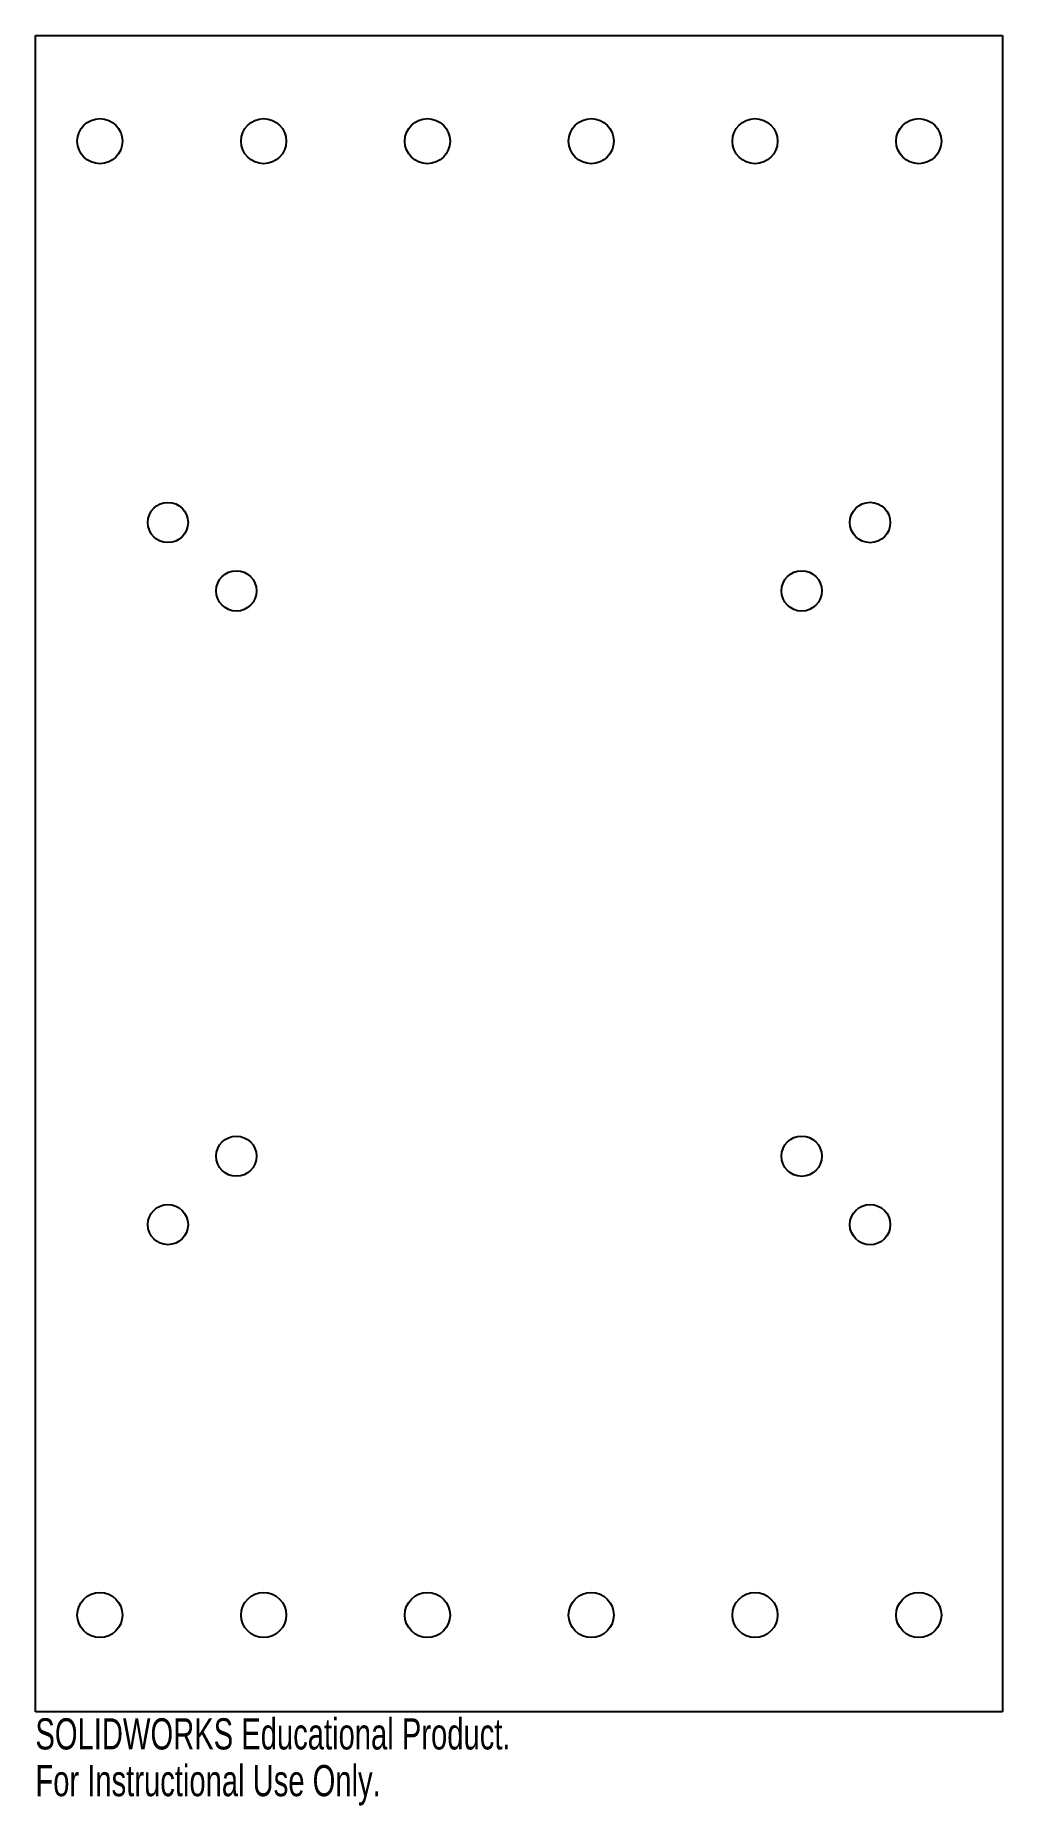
# Model space of a CAD drawing. Header units: millimetres. Extents: x -7.5 to 7.5, y -14.5 to 13.
import ezdxf

# ---------------------------------------------------------------- set-up
doc = ezdxf.new("R2010")
doc.units = ezdxf.units.MM
doc.styles.add('SLDTEXTSTYLE0', font='TXT', dxfattribs={"width": 0.7})

msp = doc.modelspace()

# ---------------------------------------------------------------- linework, layer by layer
at = {"color": 7, "linetype": 'Continuous', "lineweight": 25}
for p, q in [((-7.5, 13), (7.5, 13)), ((-7.5, -13), (-7.5, 13)), ((7.5, 13), (7.5, -13)), ((7.5, -13), (-7.5, -13))]:
    msp.add_line(p, q, dxfattribs=at)
for centre, radius in [((-6.5, 11.36), 0.35), ((-3.96, 11.36), 0.35), ((-1.42, 11.36), 0.35), ((1.12, 11.36), 0.35), ((3.66, 11.36), 0.35), ((6.2, 11.36), 0.35), ((-5.445, 5.445), 0.312), ((5.445, 5.445), 0.313), ((-4.384, 4.384), 0.313), ((4.384, 4.384), 0.313), ((-4.384, -4.384), 0.312), ((4.384, -4.384), 0.313), ((-5.445, -5.445), 0.312), ((5.445, -5.445), 0.313), ((-6.5, -11.5), 0.35), ((-3.96, -11.5), 0.35), ((-1.42, -11.5), 0.35), ((1.12, -11.5), 0.35), ((3.66, -11.5), 0.35), ((6.2, -11.5), 0.35)]:
    msp.add_circle(centre, radius, dxfattribs=at)

# ---------------------------------------------------------------- texts
at = {"color": 7, "linetype": 'Continuous', "char_height": 0.48336, "attachment_point": 1, "style": 'SLDTEXTSTYLE0'}
for s, insert in [('SOLIDWORKS Educational Product.', (-7.5, -13.102)), ('For Instructional Use Only.', (-7.5, -13.827))]:
    msp.add_mtext(s, dxfattribs=dict(at, insert=insert))

doc.saveas('drawing.dxf')
